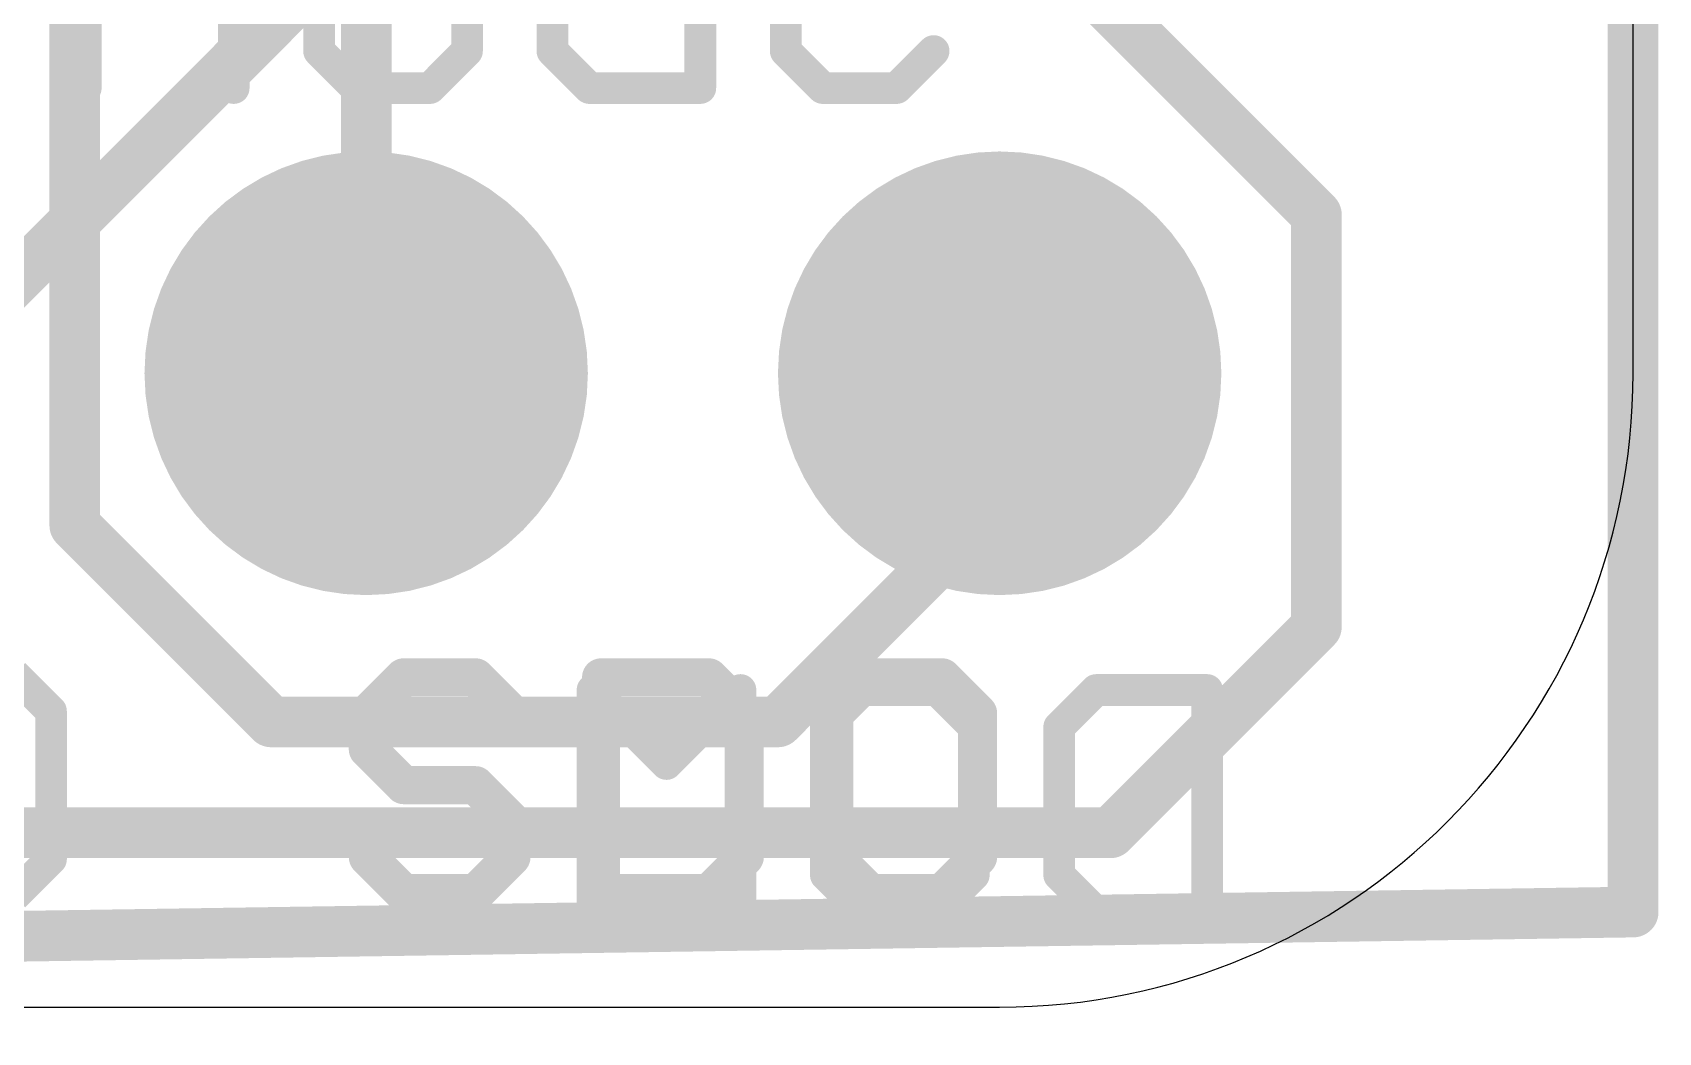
# Model space of a CAD drawing. Extents: x -0.1 to 25.5, y -0.1 to 17.9.
# Drawn here: x 18.98 to 25.5, y -0.1 to 3.91 of the extents above; entities that cross this region are included whole.
import ezdxf

# ---------------------------------------------------------------- set-up
doc = ezdxf.new("R2010")
doc.units = 0
for name, color, linetype in [('1', 12, 'CONTINUOUS'), ('16', 5, 'CONTINUOUS'), ('17', 110, 'CONTINUOUS'), ('20', 53, 'CONTINUOUS'), ('21', 40, 'CONTINUOUS'), ('22', 6, 'CONTINUOUS')]:
    doc.layers.add(name, color=color, linetype=linetype)

# ---------------------------------------------------------------- blocks, each defined once
blk = doc.blocks.new('ROUNDP')
at = {"const_width": 0.5}
blk.add_lwpolyline([(0, -0.25, 1), (0, 0.25, 1), (0, -0.25)], format="xyb", dxfattribs=at)

msp = doc.modelspace()

# ---------------------------------------------------------------- linework, layer by layer
at = {"layer": '1', "const_width": 0.2032}
for points in [[(25.4, 17.653), (25.4, 0.381)], [(20.5105, 4.5085), (18.542, 2.54)], [(25.4, 0.381), (0, 0)]]:
    msp.add_lwpolyline(points, dxfattribs=at)
at = {"layer": '1', "const_width": 0.1016}
for points in [[(25.4008, 0.3302, 1), (25.3992, 0.4318)], [(25.3492, 0.381, 1), (25.4508, 0.381)]]:
    msp.add_lwpolyline(points, format="xyb", dxfattribs=at)
at = {"layer": '16', "const_width": 0.2032}
for points in [[(25.4, 17.653), (25.4, 0.381)], [(19.1516, 4.7571), (19.1516, 1.9304)], [(20.32, 4.1275), (20.32, 2.54)], [(23.2855, 4.0196), (24.13, 3.175)], [(24.13, 3.175), (24.13, 1.524)], [(22.86, 2.032), (22.86, 2.54)], [(21.971, 1.143), (22.86, 2.032)], [(19.1516, 1.9304), (19.939, 1.143)], [(24.13, 1.524), (23.3045, 0.6985)], [(19.939, 1.143), (21.971, 1.143)], [(10.8585, 0.6985), (23.3045, 0.6985)], [(25.4, 0.381), (0, 0)]]:
    msp.add_lwpolyline(points, dxfattribs=at)
at = {"layer": '16', "const_width": 0.1016}
for points in [[(24.1808, 3.175, 1), (24.0792, 3.175)], [(24.0941, 3.1391, 1), (24.1659, 3.2109)], [(22.9108, 2.54, 1), (22.8092, 2.54)], [(20.2692, 2.54, 1), (20.3708, 2.54)], [(22.8959, 1.9961, 1), (22.8241, 2.0679)], [(19.1875, 1.9663, 1), (19.1157, 1.8945)], [(22.8092, 2.032, 1), (22.9108, 2.032)], [(19.1008, 1.9304, 1), (19.2024, 1.9304)], [(24.0792, 1.524, 1), (24.1808, 1.524)], [(24.1659, 1.4881, 1), (24.0941, 1.5599)], [(19.939, 1.1938, 1), (19.939, 1.0922)], [(21.971, 1.0922, 1), (21.971, 1.1938)], [(19.9031, 1.1071, 1), (19.9749, 1.1789)], [(21.9351, 1.1789, 1), (22.0069, 1.1071)], [(23.2686, 0.7344, 1), (23.3404, 0.6626)], [(23.3045, 0.6477, 1), (23.3045, 0.7493)], [(25.4008, 0.3302, 1), (25.3992, 0.4318)], [(25.3492, 0.381, 1), (25.4508, 0.381)]]:
    msp.add_lwpolyline(points, format="xyb", dxfattribs=at)
at = {"layer": '20'}
for p, q in [((25.4, 2.54), (25.4, 15.24)), ((2.54, 0), (22.86, 0))]:
    msp.add_line(p, q, dxfattribs=at)
msp.add_arc((22.86, 2.54), 2.54, 270, 0, dxfattribs=at)
at = {"layer": '21', "const_width": 0.1524}
for points in [[(20.4705, 1.3215), (20.3264, 1.1775)], [(20.7586, 1.3215), (20.4705, 1.3215)], [(20.9026, 1.1775), (20.7586, 1.3215)], [(21.2619, 1.3215), (21.2619, 0.4572)], [(21.6941, 1.3215), (21.2619, 1.3215)], [(21.8382, 1.1775), (21.6941, 1.3215)], [(22.3415, 1.3215), (22.1975, 1.1775)], [(22.6296, 1.3215), (22.3415, 1.3215)], [(22.7737, 1.1775), (22.6296, 1.3215)], [(20.3264, 1.1775), (20.3264, 1.0334)], [(21.8382, 0.6013), (21.8382, 1.1775)], [(22.1975, 1.1775), (22.1975, 0.6013)], [(22.7737, 0.6013), (22.7737, 1.1775)], [(20.3264, 1.0334), (20.4705, 0.8894)], [(20.4705, 0.8894), (20.7586, 0.8894)], [(20.7586, 0.8894), (20.9026, 0.7453)], [(20.9026, 0.7453), (20.9026, 0.6013)], [(20.4705, 0.4572), (20.3264, 0.6013)], [(20.9026, 0.6013), (20.7586, 0.4572)], [(21.6941, 0.4572), (21.8382, 0.6013)], [(22.1975, 0.6013), (22.3415, 0.4572)], [(22.6296, 0.4572), (22.7737, 0.6013)], [(20.7586, 0.4572), (20.4705, 0.4572)], [(21.2619, 0.4572), (21.6941, 0.4572)], [(22.3415, 0.4572), (22.6296, 0.4572)]]:
    msp.add_lwpolyline(points, dxfattribs=at)
at = {"layer": '21', "const_width": 0.0762}
for points in [[(20.4705, 1.3596, 1), (20.4705, 1.2834)], [(20.4974, 1.2946, 1), (20.4435, 1.3485)], [(20.7855, 1.3485, 1), (20.7316, 1.2946)], [(20.7586, 1.2834, 1), (20.7586, 1.3596)], [(21.3, 1.3215, 1), (21.2238, 1.3215)], [(21.2619, 1.3596, 1), (21.2619, 1.2834)], [(21.7211, 1.3485, 1), (21.6672, 1.2946)], [(21.6941, 1.2834, 1), (21.6941, 1.3596)], [(22.3415, 1.3596, 1), (22.3415, 1.2834)], [(22.3685, 1.2946, 1), (22.3146, 1.3485)], [(22.6566, 1.3485, 1), (22.6027, 1.2946)], [(22.6296, 1.2834, 1), (22.6296, 1.3596)], [(20.3645, 1.1775, 1), (20.2883, 1.1775)], [(20.2995, 1.2044, 1), (20.3534, 1.1505)], [(20.8757, 1.1505, 1), (20.9296, 1.2044)], [(21.8763, 1.1775, 1), (21.8001, 1.1775)], [(21.8112, 1.1505, 1), (21.8651, 1.2044)], [(22.1705, 1.2044, 1), (22.2244, 1.1505)], [(22.2356, 1.1775, 1), (22.1594, 1.1775)], [(22.8118, 1.1775, 1), (22.7356, 1.1775)], [(22.7467, 1.1505, 1), (22.8006, 1.2044)], [(20.3534, 1.0604, 1), (20.2995, 1.0065)], [(20.2883, 1.0334, 1), (20.3645, 1.0334)], [(20.4705, 0.9275, 1), (20.4705, 0.8513)], [(20.4435, 0.8624, 1), (20.4974, 0.9163)], [(20.7855, 0.9163, 1), (20.7316, 0.8624)], [(20.7586, 0.8513, 1), (20.7586, 0.9275)], [(20.9407, 0.7453, 1), (20.8645, 0.7453)], [(20.8757, 0.7184, 1), (20.9296, 0.7723)], [(20.3534, 0.6282, 1), (20.2995, 0.5743)], [(20.9296, 0.5743, 1), (20.8757, 0.6282)], [(21.8651, 0.5743, 1), (21.8112, 0.6282)], [(22.2244, 0.6282, 1), (22.1705, 0.5743)], [(22.8006, 0.5743, 1), (22.7467, 0.6282)], [(20.8645, 0.6013, 1), (20.9407, 0.6013)], [(21.8001, 0.6013, 1), (21.8763, 0.6013)], [(22.1594, 0.6013, 1), (22.2356, 0.6013)], [(22.7356, 0.6013, 1), (22.8118, 0.6013)], [(20.4705, 0.4953, 1), (20.4705, 0.4191)], [(20.4435, 0.4303, 1), (20.4974, 0.4841)], [(20.7316, 0.4841, 1), (20.7855, 0.4303)], [(20.7586, 0.4191, 1), (20.7586, 0.4953)], [(21.2619, 0.4953, 1), (21.2619, 0.4191)], [(21.6672, 0.4841, 1), (21.7211, 0.4303)], [(21.6941, 0.4191, 1), (21.6941, 0.4953)], [(22.3415, 0.4953, 1), (22.3415, 0.4191)], [(22.3146, 0.4303, 1), (22.3685, 0.4841)], [(22.6027, 0.4841, 1), (22.6566, 0.4303)], [(22.6296, 0.4191, 1), (22.6296, 0.4953)], [(21.2238, 0.4572, 1), (21.3, 0.4572)]]:
    msp.add_lwpolyline(points, format="xyb", dxfattribs=at)
at = {"layer": '22', "const_width": 0.127}
for points in [[(21.6598, 4.5728), (21.6598, 3.683)], [(20.1311, 3.8313), (20.1311, 4.4245)], [(20.7243, 4.4245), (20.7243, 3.8313)], [(21.0666, 3.8313), (21.0666, 4.4245)], [(19.1956, 4.2762), (19.1956, 3.683)], [(19.7887, 3.683), (19.7887, 4.2762)], [(22.0021, 3.9796), (22.0021, 3.8313)], [(20.2794, 3.683), (20.1311, 3.8313)], [(20.7243, 3.8313), (20.576, 3.683)], [(21.2149, 3.683), (21.0666, 3.8313)], [(22.0021, 3.8313), (22.1504, 3.683)], [(22.447, 3.683), (22.5953, 3.8313)], [(20.576, 3.683), (20.2794, 3.683)], [(21.6598, 3.683), (21.2149, 3.683)], [(22.1504, 3.683), (22.447, 3.683)], [(18.908, 1.3343), (19.0563, 1.186)], [(21.5242, 0.9742), (21.2276, 1.2708)], [(21.2276, 1.2708), (21.2276, 0.381)], [(21.8207, 1.2708), (21.5242, 0.9742)], [(21.8207, 0.381), (21.8207, 1.2708)], [(22.1631, 1.1225), (22.3114, 1.2708)], [(22.3114, 1.2708), (22.608, 1.2708)], [(22.608, 1.2708), (22.7563, 1.1225)], [(23.0986, 1.1225), (23.2469, 1.2708)], [(23.2469, 1.2708), (23.6918, 1.2708)], [(23.6918, 1.2708), (23.6918, 0.381)], [(19.0563, 1.186), (19.0563, 0.5928)], [(22.1631, 0.5293), (22.1631, 1.1225)], [(22.7563, 1.1225), (22.7563, 0.5293)], [(23.0986, 0.5293), (23.0986, 1.1225)], [(19.0563, 0.5928), (18.908, 0.4445)], [(22.3114, 0.381), (22.1631, 0.5293)], [(22.7563, 0.5293), (22.608, 0.381)], [(23.2469, 0.381), (23.0986, 0.5293)], [(22.608, 0.381), (22.3114, 0.381)], [(23.6918, 0.381), (23.2469, 0.381)]]:
    msp.add_lwpolyline(points, dxfattribs=at)
at = {"layer": '22', "const_width": 0.0635}
for points in [[(20.1535, 3.8537, 1), (20.1086, 3.8088)], [(20.0993, 3.8313, 1), (20.1628, 3.8313)], [(20.6925, 3.8313, 1), (20.756, 3.8313)], [(20.7467, 3.8088, 1), (20.7018, 3.8537)], [(21.0891, 3.8537, 1), (21.0442, 3.8088)], [(21.0349, 3.8313, 1), (21.0984, 3.8313)], [(22.0246, 3.8537, 1), (21.9797, 3.8088)], [(21.9704, 3.8313, 1), (22.0339, 3.8313)], [(22.6177, 3.8088, 1), (22.5728, 3.8537)], [(20.2794, 3.7148, 1), (20.2794, 3.6513)], [(20.2569, 3.6605, 1), (20.3018, 3.7055)], [(20.5535, 3.7055, 1), (20.5984, 3.6605)], [(20.576, 3.6513, 1), (20.576, 3.7148)], [(21.2149, 3.7148, 1), (21.2149, 3.6513)], [(21.1924, 3.6605, 1), (21.2374, 3.7055)], [(21.6598, 3.6513, 1), (21.6598, 3.7148)], [(22.1504, 3.7148, 1), (22.1504, 3.6513)], [(22.128, 3.6605, 1), (22.1729, 3.7055)], [(22.4246, 3.7055, 1), (22.4695, 3.6605)], [(22.447, 3.6513, 1), (22.447, 3.7148)], [(19.1638, 3.683, 1), (19.2273, 3.683)], [(19.757, 3.683, 1), (19.8205, 3.683)], [(21.628, 3.683, 1), (21.6915, 3.683)], [(21.2593, 1.2708, 1), (21.1958, 1.2708)], [(21.25, 1.2932, 1), (21.2051, 1.2483)], [(21.8525, 1.2708, 1), (21.789, 1.2708)], [(21.8432, 1.2483, 1), (21.7983, 1.2932)], [(22.3114, 1.3025, 1), (22.3114, 1.239)], [(22.3338, 1.2483, 1), (22.2889, 1.2932)], [(22.6304, 1.2932, 1), (22.5855, 1.2483)], [(22.608, 1.239, 1), (22.608, 1.3025)], [(23.2469, 1.3025, 1), (23.2469, 1.239)], [(23.2694, 1.2483, 1), (23.2244, 1.2932)], [(23.7235, 1.2708, 1), (23.66, 1.2708)], [(23.6918, 1.239, 1), (23.6918, 1.3025)], [(19.088, 1.186, 1), (19.0245, 1.186)], [(19.0338, 1.1635, 1), (19.0787, 1.2084)], [(22.1948, 1.1225, 1), (22.1313, 1.1225)], [(22.1406, 1.1449, 1), (22.1855, 1.1)], [(22.788, 1.1225, 1), (22.7245, 1.1225)], [(22.7338, 1.1, 1), (22.7787, 1.1449)], [(23.1304, 1.1225, 1), (23.0669, 1.1225)], [(23.0762, 1.1449, 1), (23.1211, 1.1)], [(21.5017, 0.9966, 1), (21.5466, 0.9517)], [(21.5017, 0.9517, 1), (21.5466, 0.9966)], [(19.0787, 0.5703, 1), (19.0338, 0.6152)], [(19.0245, 0.5928, 1), (19.088, 0.5928)], [(22.1855, 0.5517, 1), (22.1406, 0.5068)], [(22.7787, 0.5068, 1), (22.7338, 0.5517)], [(23.1211, 0.5517, 1), (23.0762, 0.5068)], [(22.1313, 0.5293, 1), (22.1948, 0.5293)], [(22.7245, 0.5293, 1), (22.788, 0.5293)], [(23.0669, 0.5293, 1), (23.1304, 0.5293)], [(21.1958, 0.381, 1), (21.2593, 0.381)], [(21.789, 0.381, 1), (21.8525, 0.381)], [(22.3114, 0.4128, 1), (22.3114, 0.3493)], [(22.2889, 0.3585, 1), (22.3338, 0.4035)], [(22.5855, 0.4035, 1), (22.6304, 0.3585)], [(22.608, 0.3493, 1), (22.608, 0.4128)], [(23.2469, 0.4128, 1), (23.2469, 0.3493)], [(23.2244, 0.3585, 1), (23.2694, 0.4035)], [(23.66, 0.381, 1), (23.7235, 0.381)], [(23.6918, 0.3493, 1), (23.6918, 0.4128)]]:
    msp.add_lwpolyline(points, format="xyb", dxfattribs=at)

# ---------------------------------------------------------------- block references
at = {"layer": '17', "xscale": 1.778, "yscale": 1.778, "rotation": 270}
for p in [(20.32, 2.54), (20.32, 2.54), (22.86, 2.54), (22.86, 2.54)]:
    msp.add_blockref('ROUNDP', p, dxfattribs=at)

doc.saveas('drawing.dxf')
